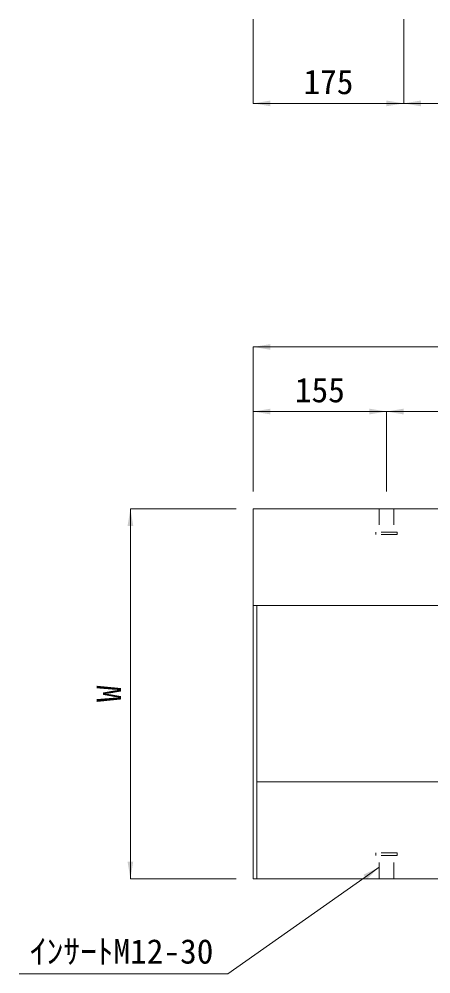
# Model space of a CAD drawing. Units: millimetres at full size. Extents: x 50430 to 101606, y 69050 to 91573.
# Drawn here: x 56404 to 56883, y 85191 to 86301 of the extents above; entities that cross this region are included whole.
import ezdxf
from ezdxf.enums import TextEntityAlignment as Align

# ---------------------------------------------------------------- set-up
doc = ezdxf.new("R2010")
doc.units = ezdxf.units.MM
doc.header["$LTSCALE"] = 50
doc.linetypes.add('USER1', pattern=[0.675, 0.375, -0.3])
for name, color, linetype, lineweight in [('インサート', 3, 'USER1', 9), ('寸法線', 7, 'Continuous', 13), ('本体', 2, 'Continuous', 9)]:
    doc.layers.add(name, color=color, linetype=linetype, lineweight=lineweight)
doc.styles.add('ＭＳ ゴシック', font='')
doc.styles.get('ＭＳ ゴシック').set_extended_font_data('MS Gothic')

# ---------------------------------------------------------------- blocks, each defined once
blk = doc.blocks.new('filled_arrow')
at = {"color": 0, "linetype": 'Continuous', "lineweight": -2}
blk.add_solid([(7.5, 1.25), (0, 0), (7.5, -1.25)], dxfattribs=at)

msp = doc.modelspace()

# ---------------------------------------------------------------- linework, layer by layer
at = {"layer": 'インサート'}
for p, q in [((56840.13, 85731.82), (56823.13, 85731.82)), ((56823.13, 85731.82), (56823.13, 85704.82)), ((56840.13, 85731.82), (56840.13, 85704.82)), ((56844.13, 85704.82), (56819.13, 85704.82)), ((56819.13, 85704.82), (56819.13, 85701.81)), ((56844.13, 85704.82), (56844.13, 85701.81)), ((56844.13, 85701.81), (56819.13, 85701.81)), ((56844.13, 85331.82), (56819.13, 85331.82)), ((56819.13, 85328.82), (56819.13, 85331.82)), ((56844.13, 85328.82), (56819.13, 85328.82)), ((56823.13, 85301.82), (56823.13, 85328.82)), ((56840.13, 85301.82), (56840.13, 85328.82)), ((56844.13, 85328.82), (56844.13, 85331.82)), ((56840.13, 85301.82), (56823.13, 85301.82))]:
    msp.add_line(p, q, dxfattribs=at)
at = {"layer": '寸法線', "lineweight": 9}
for p, q in [((56676.63, 86301.08), (56676.63, 86203.1)), ((56851.63, 86301.08), (56851.63, 86203.1)), ((56851.63, 86301.08), (56851.63, 86203.1)), ((56676.63, 86203.1), (56851.63, 86203.1)), ((56851.63, 86203.1), (57499.63, 86203.1)), ((56676.63, 85920), (57674.63, 85920)), ((56676.63, 85751.82), (56676.63, 85920)), ((56676.63, 85844.9), (56831.63, 85844.9)), ((56676.63, 85751.82), (56676.63, 85844.9)), ((56831.63, 85751.82), (56831.63, 85844.9)), ((56831.63, 85844.9), (57519.63, 85844.9)), ((56831.63, 85751.82), (56831.63, 85844.9)), ((56533.76, 85731.82), (56533.76, 85301.82)), ((56656.63, 85731.82), (56533.76, 85731.82)), ((56656.63, 85301.82), (56533.76, 85301.82))]:
    msp.add_line(p, q, dxfattribs=at)
msp.add_lwpolyline([(56823.13, 85315.32), (56806.78, 85303.8), (56646.95, 85191.24), (56404.29, 85191.24)], dxfattribs=at)
at = {"layer": '本体', "lineweight": 20}
for p, q in [((57674.63, 85731.82), (56676.63, 85731.82)), ((56676.63, 85301.82), (56676.63, 85731.82)), ((56676.63, 85301.82), (57674.63, 85301.82))]:
    msp.add_line(p, q, dxfattribs=at)
at = {"layer": '本体'}
for p, q in [((57674.63, 85619.32), (56676.63, 85619.32)), ((57670.63, 85414.32), (56680.63, 85414.32))]:
    msp.add_line(p, q, dxfattribs=at)
at = {"layer": '本体', "color": 4, "lineweight": 5}
msp.add_line((56680.63, 85301.82), (56680.63, 85619.32), dxfattribs=at)

# ---------------------------------------------------------------- block references
at = {"layer": '寸法線', "lineweight": 9, "xscale": 2.67, "yscale": 2.67}
for p in [(56676.63, 86203.1), (56851.63, 86203.1), (56676.63, 85920), (56676.63, 85844.9), (56831.63, 85844.9)]:
    msp.add_blockref('filled_arrow', p, dxfattribs=at)
for p, rotation in [((56851.63, 86203.1), 180), ((56831.63, 85844.9), 180), ((56533.76, 85731.82), 270), ((56533.76, 85301.82), 90), ((56823.13, 85315.32), 215.2)]:
    msp.add_blockref('filled_arrow', p, dxfattribs=dict(at, rotation=rotation))

# ---------------------------------------------------------------- texts
at = {"layer": '寸法線', "style": 'ＭＳ ゴシック'}
for s, p in [('175', (56764.13, 86228.1)), ('155', (56754.13, 85869.9)), ('ｲﾝｻｰﾄM12-30', (56523.6, 85217.41))]:
    msp.add_text(s, height=28.48, dxfattribs=at).set_placement(p, align=Align.MIDDLE_CENTER)
msp.add_text('W', height=28.48, rotation=90, dxfattribs=at).set_placement((56508.76, 85516.82), align=Align.MIDDLE_CENTER)

doc.saveas('drawing.dxf')
